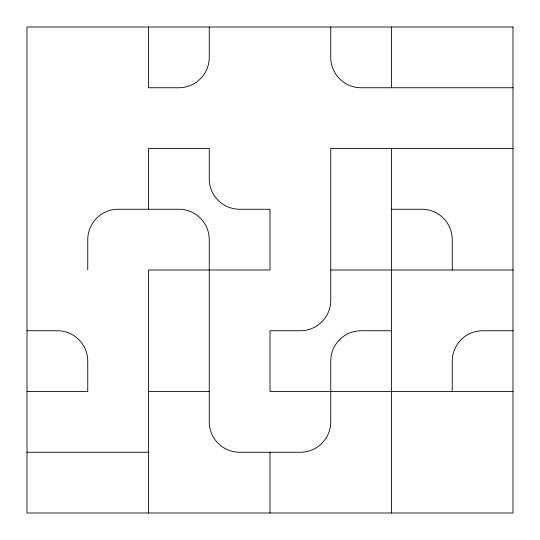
<?xml version="1.0" encoding="UTF-8"?>
<svg xmlns="http://www.w3.org/2000/svg" width="540" height="540" viewBox="0 0 540 540"><rect width="100%" height="100%" fill="white"/><g stroke="black" fill="none" stroke-linecap="round" stroke-linejoin="round"><path stroke-width="0.81" d="M513 87.75L361.125 87.75A30.375 30.375 0 0 1 330.75 57.375L330.75 27M513 148.5L330.75 148.5L330.75 300.375A30.375 30.375 0 0 1 300.375 330.75L270 330.75L270 391.5L513 391.5M391.5 209.25L421.875 209.25A30.375 30.375 0 0 1 452.25 239.625L452.25 270M330.75 270L513 270M27 330.75L57.375 330.75A30.375 30.375 0 0 1 87.75 361.125L87.75 391.5L27 391.5M391.5 330.75L361.125 330.75A30.375 30.375 0 0 0 330.75 361.125L330.75 421.875A30.375 30.375 0 0 1 300.375 452.25L239.625 452.25A30.375 30.375 0 0 1 209.25 421.875L209.25 239.625A30.375 30.375 0 0 0 178.875 209.25L118.125 209.25A30.375 30.375 0 0 0 87.75 239.625L87.75 270M513 330.75L482.625 330.75A30.375 30.375 0 0 0 452.25 361.125L452.25 391.5M148.5 391.5L209.25 391.5M27 452.25L148.5 452.25M391.5 27L391.5 87.75M391.5 148.5L391.5 513M270 452.25L270 513M209.25 27L209.25 57.375A30.375 30.375 0 0 1 178.875 87.75L148.5 87.75L148.5 27M148.5 209.25L148.5 148.5L209.25 148.5L209.25 178.875A30.375 30.375 0 0 0 239.625 209.25L270 209.25L270 270L148.5 270L148.5 513M513 27L27 27L27 513L513 513L513 27"/></g></svg>
